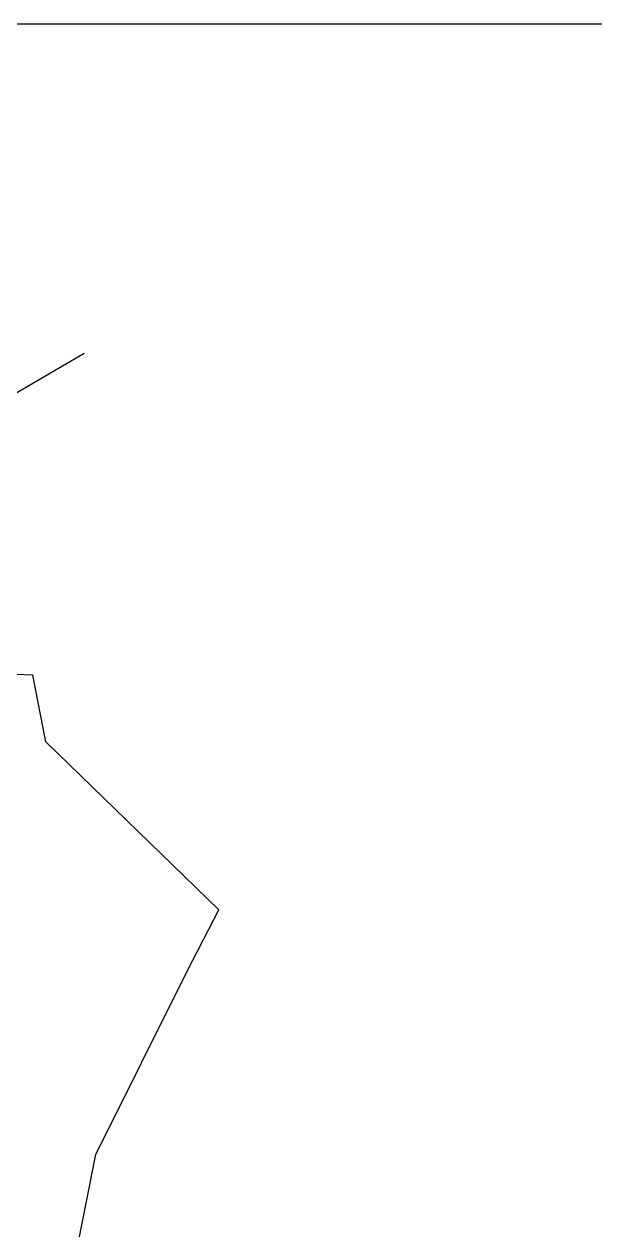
# Model space of a CAD drawing. Extents: x 447968 to 448359, y 6028019 to 6028235.
# Drawn here: x 448229 to 448262.1, y 6028165 to 6028234.9 of the extents above; entities that cross this region are included whole.
import ezdxf

# ---------------------------------------------------------------- set-up
doc = ezdxf.new("R2010")
doc.units = 0
doc.layers.add('BBOX', color=1, linetype='CONTINUOUS')
doc.layers.add('CENTERLINE', color=4, linetype='CONTINUOUS')

msp = doc.modelspace()

# ---------------------------------------------------------------- linework, layer by layer
at = {"layer": 'BBOX'}
for p, q in [((448359.49, 6028234.86, 172.83), (447967.5, 6028234.86, 172.83)), ((448359.49, 6028234.86, 154.39), (447967.5, 6028234.86, 154.39))]:
    msp.add_line(p, q, dxfattribs=at)
at = {"layer": 'CENTERLINE'}
for p, q in [((448229.55, 6028197.15, 158.28), (448224.6, 6028197.32, 158.6)), ((448230.3, 6028193.29, 158.48), (448229.55, 6028197.15, 158.28)), ((448240.3, 6028183.55, 158.54), (448230.3, 6028193.29, 158.48)), ((448238.49, 6028180.04, 159.8), (448240.3, 6028183.55, 158.54)), ((448233.18, 6028169.39, 161.23), (448238.49, 6028180.04, 159.8)), ((448230.61, 6028156.4, 160.42), (448233.18, 6028169.39, 161.23))]:
    msp.add_line(p, q, dxfattribs=at)
at = {"layer": 'SPLAY_SHOTS'}
msp.add_line((448195.78, 6028194.33, 157.14), (448232.52, 6028215.81, 154.39), dxfattribs=at)

doc.saveas('drawing.dxf')
